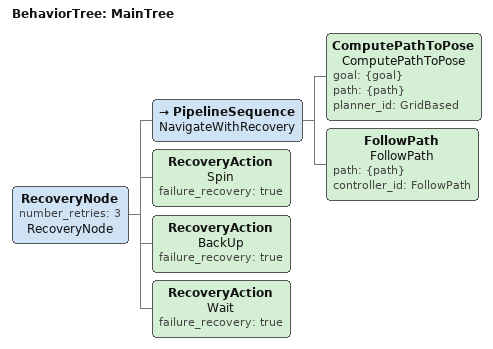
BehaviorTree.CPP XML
<?xml version="1.0"?>
<root main_tree_to_execute="MainTree">
  <BehaviorTree ID="MainTree">
    <RecoveryNode number_retries="3" name="RecoveryNode">
      <PipelineSequence name="NavigateWithRecovery">
        <ComputePathToPose name="ComputePathToPose" goal="{goal}" path="{path}" planner_id="GridBased"/>
        <FollowPath name="FollowPath" path="{path}" controller_id="FollowPath"/>
      </PipelineSequence>
      <RecoveryAction name="Spin" failure_recovery="true"/>
      <RecoveryAction name="BackUp" failure_recovery="true"/>
      <RecoveryAction name="Wait" failure_recovery="true"/>
    </RecoveryNode>
  </BehaviorTree>
</root>
